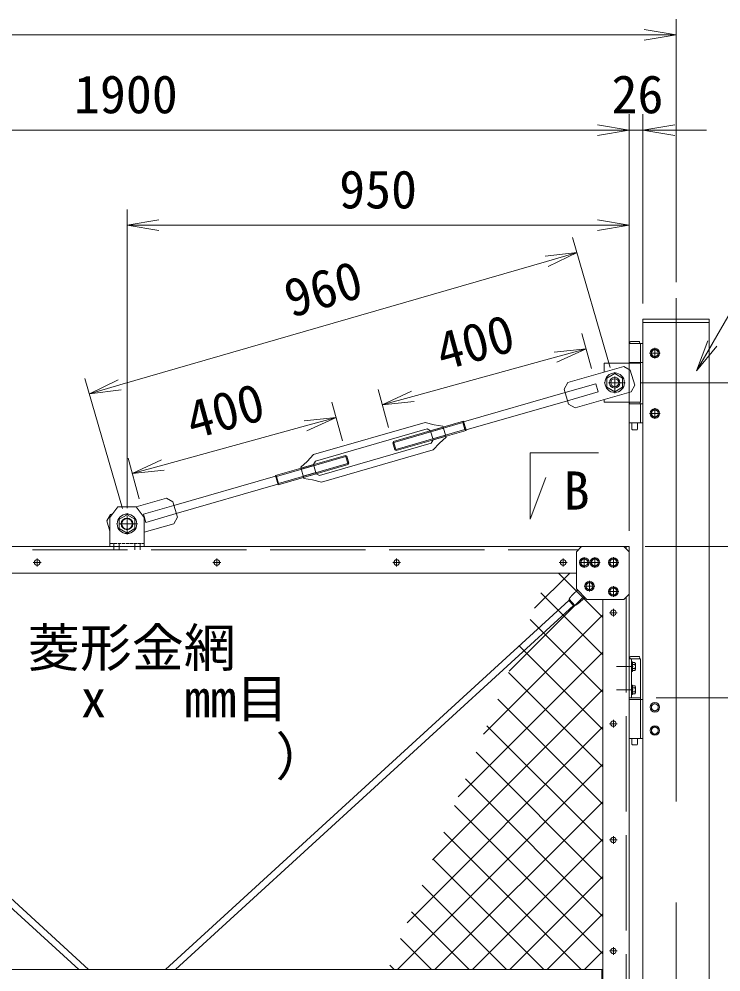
# Model space of a CAD drawing. Units: millimetres, scale not verified. Extents: x -6300 to 6300, y -4455 to 4455.
# Drawn here: x -1292 to 35, y 820 to 2623 of the extents above; entities that cross this region are included whole.
import ezdxf
from ezdxf.enums import TextEntityAlignment as Align

# ---------------------------------------------------------------- set-up
doc = ezdxf.new("R2010")
doc.units = ezdxf.units.MM
doc.header["$LTSCALE"] = 30
doc.linetypes.add('DASHED', pattern=[7.5, 6, -1.5])
doc.linetypes.add('USER1', pattern=[50.8, 31.75, -6.35, 6.35, -6.35])
for name, color, linetype, lineweight in [('0-0_D-STR1', 1, 'Continuous', 18), ('0-1_D-BMK', 2, 'USER1', 13), ('0-5_D-STR-DIM', 7, 'Continuous', 9), ('0-6_0', 7, 'Continuous', 9), ('0-7_D-STR3', 3, 'Continuous', 13), ('0-8_D-STR2', 7, 'Continuous', 9), ('0-9_D-STR-TXT', 7, 'Continuous', 9)]:
    doc.layers.add(name, color=color, linetype=linetype, lineweight=lineweight)
doc.styles.add('ＭＳ ゴシック', font='')
doc.styles.get('ＭＳ ゴシック').set_extended_font_data('MS Gothic')

# ---------------------------------------------------------------- blocks, each defined once
blk = doc.blocks.new('_Open')
at = {"layer": '0-6_0'}
blk.add_line((-30, 5), (0, 0), dxfattribs=at)
blk.add_lwpolyline([(-30, -5), (0, 0), (-30, 0)], dxfattribs=at)
blk = doc.blocks.new('U52')
at = {"layer": '0-1_D-BMK'}
for p, q in [((300, 0), (-300, 0)), ((0, -300), (0, 300))]:
    blk.add_line(p, q, dxfattribs=at)
at = {"layer": '0-7_D-STR3'}
blk.add_lwpolyline([(194.9, 112.5), (0, 225), (-194.9, 112.5), (-194.9, -112.5), (0, -225), (194.9, -112.5)], close=True, dxfattribs=at)
for radius in [270, 194.9]:
    blk.add_circle((0, 0), radius, dxfattribs=at)
blk = doc.blocks.new('U71')
at = {"layer": '0-7_D-STR3'}
blk.add_line((2700, -2400), (2100, -3000), dxfattribs=at)
blk.add_lwpolyline([(2700, -2400), (2700, -300), (2400, 0), (0, 0), (-300, -300), (-300, -2700), (0, -3000), (2100, -3000)], dxfattribs=at)
at = {"layer": '0-5_D-STR-DIM'}
for p in [(600, -900), (1650.1, -900), (2250.1, -900), (1956.2, -2243.8), (600, -2550)]:
    blk.add_blockref('U52', p, dxfattribs=at)
blk = doc.blocks.new('U74')
at = {"layer": '0-1_D-BMK'}
for p, q in [((721.6, -450), (-409.6, -450)), ((721.6, -1770), (-409.6, -1770))]:
    blk.add_line(p, q, dxfattribs=at)
at = {"layer": '0-7_D-STR3'}
for p, q in [((-630, 0), (0, 0)), ((-630, 0), (-630, -4530)), ((-75, 120), (-555, 120)), ((-555, 0), (-75, 0)), ((-135, 0), (-135, -2220)), ((0, 0), (0, -4530)), ((-348, -281.1), (-348, -618.9)), ((-315.6, -225), (-183, -225)), ((-315.6, -337.2), (-183, -337.2)), ((-183, -180), (-135, -180)), ((-183, -225), (-183, -675)), ((-135, -180), (-135, -720)), ((-315.6, -562.8), (-183, -562.8)), ((-315.6, -675), (-183, -675)), ((-348, -1601.1), (-348, -1938.9)), ((-315.6, -1545), (-183, -1545)), ((-183, -1500), (-135, -1500)), ((-183, -1545), (-183, -1995)), ((-135, -1500), (-135, -2040)), ((-315.6, -1657.2), (-183, -1657.2)), ((-315.6, -1882.8), (-183, -1882.8)), ((-315.6, -1995), (-183, -1995)), ((-1455, -2535), (-1650, -2647.2)), ((-1650, -2647.2), (-1650, -2872.8)), ((-1455, -2535), (-1260, -2647.2)), ((-1260, -2647.2), (-1260, -2872.8)), ((-780, -2310), (-630, -2310)), ((-630, -2220), (0, -2220)), ((-630, -2310), (0, -2310)), ((-1455, -2985), (-1650, -2872.8)), ((-1455, -2985), (-1260, -2872.8)), ((-1455, -3855), (-1650, -3967.2)), ((-1650, -4192.8), (-1650, -3967.2)), ((-1455, -4305), (-1650, -4192.8)), ((-1455, -3855), (-1260, -3967.2)), ((-1455, -4305), (-1260, -4192.8)), ((-1260, -4192.8), (-1260, -3967.2)), ((-780, -4530), (-630, -4530)), ((-630, -4530), (0, -4530)), ((-475.5, -4530), (-475.5, -4860)), ((-475.5, -4860), (-445.5, -4890)), ((-184.5, -4890), (-154.5, -4860)), ((-154.5, -4530), (-154.5, -4860)), ((-445.5, -4890), (-184.5, -4890))]:
    blk.add_line(p, q, dxfattribs=at)
for points in [[(-183, -180), (-183, -720), (-135, -720)], [(-183, -1500), (-183, -2040), (-135, -2040)]]:
    blk.add_lwpolyline(points, dxfattribs=at)
for centre, radius in [((-1455, -2760), 270), ((-1455, -2760), 195), ((-1455, -4080), 270), ((-1455, -4080), 195)]:
    blk.add_circle(centre, radius, dxfattribs=at)
for centre, radius, start, end in [((-537.5, 60), 62.5, 106.2602, 253.7398), ((-92.5, 60), 62.5, 286.2602, 73.7398), ((-283.2, -281.1), 64.8, 120, 240), ((-135.6, -450), 212.4, 147.93138, 212.06862), ((-283.2, -618.9), 64.8, 120, 240), ((-283.2, -1601.1), 64.8, 120, 240), ((-135.6, -1770), 212.4, 147.93138, 212.06862), ((-283.2, -1938.9), 64.8, 120, 240)]:
    blk.add_arc(centre, radius, start, end, dxfattribs=at)
blk = doc.blocks.new('U49')
at = {"layer": '0-1_D-BMK'}
for p, q in [((0, -600), (0, 600)), ((600, 0), (-600, 0))]:
    blk.add_line(p, q, dxfattribs=at)
at = {"layer": '0-7_D-STR3'}
blk.add_lwpolyline([(0, 519.6), (-450, 259.8), (-450, -259.8), (0, -519.6), (450, -259.8), (450, 259.8)], close=True, dxfattribs=at)
for radius in [555, 300]:
    blk.add_circle((0, 0), radius, dxfattribs=at)
blk = doc.blocks.new('U48')
at = {"layer": '0-1_D-BMK'}
for p, q in [((0, -600), (0, 600)), ((600, 0), (-600, 0))]:
    blk.add_line(p, q, dxfattribs=at)
at = {"layer": '0-7_D-STR3'}
blk.add_lwpolyline([(0, 519.6), (-450, 259.8), (-450, -259.8), (0, -519.6), (450, -259.8), (450, 259.8)], close=True, dxfattribs=at)
for radius in [555, 300, 225]:
    blk.add_circle((0, 0), radius, dxfattribs=at)
blk = doc.blocks.new('吊ブレース取付板')
at = {"layer": '0-1_D-BMK'}
for p, q in [((0, 1733.9), (0, 846.1)), ((-443.9, 1290), (443.9, 1290))]:
    blk.add_line(p, q, dxfattribs=at)
at = {"layer": '0-7_D-STR3'}
for p, q in [((-525, 2250), (-975, 1650)), ((-525, 2250), (525, 2250)), ((525, 2250), (975, 1650)), ((-975, 1650), (-975, 0)), ((975, 1650), (975, 0)), ((-975, 0), (975, 0))]:
    blk.add_line(p, q, dxfattribs=at)
at = {"layer": '0-7_D-STR3', "linetype": 'DASHED'}
for p, q in [((-975, 180), (975, 180)), ((-750, 180), (-750, 0)), ((-450, 180), (-450, 0)), ((450, 180), (450, 0)), ((750, 180), (750, 0))]:
    blk.add_line(p, q, dxfattribs=at)
at = {"layer": '0-7_D-STR3'}
blk.add_circle((0, 1290), 330, dxfattribs=at)

msp = doc.modelspace()

# ---------------------------------------------------------------- linework, layer by layer
at = {"layer": '0-0_D-STR1'}
for p, q in [((12.99, 2054.73), (-112.01, 2054.73)), ((12.99, 2048.73), (-112.01, 2048.73)), ((12.99, 2054.73), (12.99, 2048.73)), ((12.99, 2048.73), (12.99, -675.27)), ((-1948.01, 1624.73), (-228.01, 1624.73)), ((-148.01, 1624.73), (-138.01, 1624.73)), ((-138.01, 1624.73), (-138.01, 1614.73)), ((-1938.01, 1574.73), (-238.01, 1574.73)), ((-138.01, 1534.73), (-138.01, -35.27)), ((-188.01, 1524.73), (-188.01, -25.27)), ((-1988.01, 824.73), (-188.01, 824.73)), ((-190.01, 824.73), (-190.01, 674.73))]:
    msp.add_line(p, q, dxfattribs=at)
at = {"layer": '0-0_D-STR1', "linetype": 'DASHED'}
for p, q in [((-1113.01, 1624.73), (-1113.01, 1618.73)), ((-1103.01, 1624.73), (-1103.01, 1618.73)), ((-1073.01, 1624.73), (-1073.01, 1618.73)), ((-1063.01, 1624.73), (-1063.01, 1618.73)), ((-144.01, 1624.73), (-144.01, 1620.73)), ((-1942.01, 1618.73), (-234.01, 1618.73)), ((-144.01, 1528.73), (-144.01, -29.27))]:
    msp.add_line(p, q, dxfattribs=at)
at = {"layer": '0-0_D-STR1'}
for points in [[(-112.01, 2054.73), (-112.01, 2048.73), (12.99, 2048.73)], [(12.99, -675.27), (-112.01, -675.27), (-112.01, 2048.73)]]:
    msp.add_lwpolyline(points, dxfattribs=at)
at = {"layer": '0-1_D-BMK'}
for p, q in [((-49.51, 2094.73), (-49.51, -715.27)), ((-1265.45, 1594.73), (-1250.57, 1594.73)), ((-1258.01, 1602.17), (-1258.01, 1587.29)), ((-925.45, 1594.73), (-910.57, 1594.73)), ((-918.01, 1602.17), (-918.01, 1587.29)), ((-585.45, 1594.73), (-570.57, 1594.73)), ((-578.01, 1602.17), (-578.01, 1587.29)), ((-270.45, 1594.73), (-255.57, 1594.73)), ((-263.01, 1602.17), (-263.01, 1587.29)), ((-175.45, 1499.73), (-160.57, 1499.73)), ((-168.01, 1507.17), (-168.01, 1492.29)), ((-175.45, 1289.73), (-160.57, 1289.73)), ((-168.01, 1297.17), (-168.01, 1282.29)), ((-175.45, 1069.73), (-160.57, 1069.73)), ((-168.01, 1077.17), (-168.01, 1062.29)), ((-168.01, 867.17), (-168.01, 852.29)), ((-175.45, 859.73), (-160.57, 859.73))]:
    msp.add_line(p, q, dxfattribs=at)
at = {"layer": '0-5_D-STR-DIM'}
for p, q in [((-49.51, 2124.73), (-49.51, 2622.76)), ((-3989.51, 2592.76), (-109.51, 2592.76)), ((-138.01, 1654.73), (-138.01, 2442.77)), ((-138.01, 1654.73), (-138.01, 2442.77)), ((-112.01, 2084.73), (-112.01, 2442.77)), ((-1978.01, 2412.77), (-198.01, 2412.77)), ((-198.01, 2412.77), (-258.01, 2412.77)), ((-138.01, 2412.77), (-112.01, 2412.77)), ((-52.01, 2412.77), (7.99, 2412.77)), ((-1088.01, 1697.73), (-1088.01, 2262.77)), ((-138.01, 1654.73), (-138.01, 2262.77)), ((-1028.01, 2232.77), (-198.01, 2232.77)), ((-173.85, 1963.55), (-245.12, 2209.8)), ((-1101.64, 1930.66), (-294.41, 2164.3)), ((-209.32, 1961.72), (-227.54, 2028)), ((-547.39, 1908.95), (-277.44, 1983.16)), ((-1096.35, 1696.55), (-1167.62, 1942.8)), ((-115.51, 1934.73), (362.99, 1934.73)), ((-593.37, 1849.87), (-613.19, 1921.97)), ((-680.18, 1824.76), (-700.32, 1898.01)), ((-1020.18, 1778.96), (-750.22, 1853.18)), ((-1064.77, 1714.82), (-1085.99, 1791.98)), ((-108.01, 1624.73), (362.99, 1624.73)), ((-87.01, 1338.73), (362.99, 1338.73))]:
    msp.add_line(p, q, dxfattribs=at)
at = {"layer": '0-7_D-STR3'}
for p, q in [((-138.31, 2008.73), (-138.31, 1972.73)), ((-112.01, 2008.73), (-138.31, 2008.73)), ((-135.51, 2012.73), (-119.51, 2012.73)), ((-119.51, 2008.73), (-135.51, 2008.73)), ((-116.71, 2008.73), (-116.71, 1972.73)), ((-148.42, 1965.69), (-254.1, 1935.17)), ((-185.51, 1971.73), (-185.51, 1954.98)), ((-185.51, 1971.73), (-117.01, 1971.73)), ((-148.42, 1965.69), (-136.04, 1958.85)), ((-112.01, 1972.73), (-138.31, 1972.73)), ((-138.01, 1971.73), (-138.01, 1959.94)), ((-133.01, 1971.73), (-133.01, 1972.73)), ((-122.01, 1971.73), (-122.01, 1972.73)), ((-117.01, 1971.73), (-117.01, 1897.73)), ((-127.72, 1930.03), (-136.04, 1958.85)), ((-254.1, 1935.17), (-260.94, 1922.79)), ((-127.72, 1930.03), (-134.55, 1917.65)), ((-259.02, 1916.16), (-451.23, 1860.88)), ((-252.61, 1893.97), (-260.94, 1922.79)), ((-134.55, 1917.65), (-240.23, 1887.13)), ((-138.01, 1916.65), (-138.01, 1897.73)), ((-254.56, 1900.72), (-446.77, 1845.44)), ((-252.61, 1893.97), (-252.31, 1893.97)), ((-240.23, 1887.13), (-252.61, 1893.97)), ((-185.51, 1902.94), (-185.51, 1897.73)), ((-185.51, 1897.73), (-117.01, 1897.73)), ((-138.31, 1894.73), (-138.31, 1858.73)), ((-112.01, 1894.73), (-138.31, 1894.73)), ((-116.71, 1894.73), (-116.71, 1858.73)), ((-735.13, 1798.7), (-523.76, 1859.74)), ((-452.63, 1859.28), (-585.42, 1820.95)), ((-451.51, 1861.87), (-583.93, 1823.63)), ((-452.63, 1859.28), (-451.51, 1861.87)), ((-452.63, 1859.28), (-448.84, 1846.16)), ((-451.51, 1861.87), (-446.52, 1844.57)), ((-451.23, 1860.88), (-446.76, 1845.41)), ((-112.01, 1858.73), (-138.31, 1858.73)), ((-132.86, 1846.73), (-132.86, 1858.73)), ((-122.16, 1846.73), (-122.16, 1858.73)), ((-731.52, 1786.21), (-520.15, 1847.25)), ((-448.84, 1846.16), (-581.63, 1807.82)), ((-446.52, 1844.57), (-578.94, 1806.34)), ((-513.96, 1843.83), (-520.15, 1847.25)), ((-489.95, 1850.77), (-513.96, 1843.83)), ((-513.96, 1843.83), (-508.97, 1826.54)), ((-489.34, 1848.68), (-513.36, 1841.75)), ((-490.5, 1852.69), (-484.4, 1831.55)), ((-448.84, 1846.16), (-446.52, 1844.57)), ((-132.86, 1846.73), (-131.86, 1845.73)), ((-123.16, 1845.73), (-131.86, 1845.73)), ((-578.94, 1806.34), (-583.93, 1823.63)), ((-508.97, 1826.54), (-512.39, 1820.35)), ((-485.55, 1835.56), (-509.57, 1828.62)), ((-484.95, 1833.48), (-508.97, 1826.54)), ((-723.75, 1759.31), (-512.39, 1820.35)), ((-720.14, 1746.82), (-508.78, 1807.86)), ((-674.91, 1797.34), (-807.33, 1759.1)), ((-672.22, 1795.85), (-805.01, 1757.51)), ((-734.94, 1780.02), (-731.52, 1786.21)), ((-674.91, 1797.34), (-669.91, 1780.04)), ((-669.91, 1780.04), (-802.33, 1741.8)), ((-668.44, 1782.73), (-801.22, 1744.39)), ((-759.51, 1775.01), (-753.41, 1753.87)), ((-758.95, 1773.09), (-734.94, 1780.02)), ((-758.35, 1771), (-734.33, 1777.94)), ((-734.94, 1780.02), (-729.94, 1762.73)), ((-999.19, 1702.62), (-807.04, 1758.11)), ((-807.33, 1759.1), (-802.33, 1741.8)), ((-805.01, 1757.51), (-807.33, 1759.1)), ((-805.01, 1757.51), (-801.22, 1744.39)), ((-754.56, 1757.88), (-730.54, 1764.82)), ((-753.96, 1755.79), (-729.94, 1762.73)), ((-729.94, 1762.73), (-723.75, 1759.31)), ((-994.73, 1687.18), (-802.58, 1742.67)), ((-801.22, 1744.39), (-802.33, 1741.8)), ((-1070.45, 1699.7), (-1013.5, 1716.14)), ((-1013.5, 1716.14), (-1001.12, 1709.31)), ((-992.8, 1680.49), (-1001.12, 1709.31)), ((-1119.19, 1685.63), (-1126.02, 1673.24)), ((-1115.26, 1686.76), (-1119.19, 1685.63)), ((-999.63, 1668.11), (-992.8, 1680.49)), ((-992.8, 1680.49), (-992.5, 1680.49)), ((-1120.51, 1654.15), (-1126.02, 1673.24)), ((-1055.51, 1651.97), (-999.63, 1668.11)), ((-235.75, 1542.48), (-244.11, 1534.85)), ((-1924.03, 1522.7), (-1160.63, 824.73)), ((-251.98, 1522.7), (-1015.38, 824.73)), ((-251.98, 1522.7), (-243.41, 1513.33)), ((-251.49, 1525.13), (-240.94, 1513.6)), ((-221.6, 1528.33), (-230.61, 1520.09)), ((-1932.6, 1513.33), (-1179.45, 824.73)), ((-243.41, 1513.33), (-996.56, 824.73))]:
    msp.add_line(p, q, dxfattribs=at)
at = {"layer": '0-7_D-STR3', "linetype": 'DASHED'}
msp.add_line((-123.16, 1845.73), (-122.16, 1846.73), dxfattribs=at)
for points in [[(-254.56, 1900.72), (-196.9, 1917.3), (-201.36, 1932.74), (-259.02, 1916.16)], [(-999.19, 1702.62), (-1056.84, 1685.97), (-1052.38, 1670.53), (-994.73, 1687.18)]]:
    msp.add_lwpolyline(points, dxfattribs=at)
at = {"layer": '0-7_D-STR3'}
msp.add_lwpolyline([(-117.51, 1897.73), (-137.51, 1897.73), (-137.51, 1894.73), (-117.51, 1894.73)], close=True, dxfattribs=at)
for points in [[(-490.5, 1852.69), (-506.85, 1855.25), (-523.76, 1859.74)], [(-578.94, 1806.34), (-581.63, 1807.82), (-585.42, 1820.95), (-583.93, 1823.63)], [(-484.4, 1831.55), (-496.87, 1820.67), (-508.78, 1807.86)], [(-759.51, 1775.01), (-747.04, 1785.89), (-735.13, 1798.7)], [(-674.91, 1797.34), (-672.22, 1795.85), (-668.44, 1782.73), (-669.91, 1780.04)], [(-753.41, 1753.87), (-737.05, 1751.31), (-720.14, 1746.82)], [(-247.62, 1531.07), (-247.45, 1531.26), (-247.29, 1531.44), (-247.12, 1531.63), (-246.96, 1531.81), (-246.79, 1531.99), (-246.63, 1532.18), (-246.46, 1532.36), (-246.3, 1532.54), (-246.13, 1532.72), (-245.97, 1532.9), (-245.8, 1533.08), (-245.63, 1533.26), (-245.47, 1533.44), (-245.3, 1533.62), (-245.13, 1533.8), (-244.96, 1533.97), (-244.79, 1534.15), (-244.62, 1534.32), (-244.45, 1534.5), (-244.28, 1534.67), (-244.11, 1534.85)], [(-251.98, 1522.7), (-251.93, 1522.95), (-251.89, 1523.19), (-251.85, 1523.43), (-251.8, 1523.68), (-251.76, 1523.92), (-251.71, 1524.16), (-251.66, 1524.4), (-251.61, 1524.64), (-251.55, 1524.88), (-251.49, 1525.12), (-251.42, 1525.36), (-251.35, 1525.59), (-251.27, 1525.82), (-251.18, 1526.05), (-251.09, 1526.27), (-250.99, 1526.49), (-250.88, 1526.71), (-250.77, 1526.93), (-250.66, 1527.14), (-250.53, 1527.35), (-250.4, 1527.56), (-250.27, 1527.77), (-250.14, 1527.98), (-250, 1528.18), (-249.85, 1528.38), (-249.7, 1528.58), (-249.55, 1528.78), (-249.4, 1528.98), (-249.24, 1529.17), (-249.09, 1529.37), (-248.93, 1529.56), (-248.76, 1529.75), (-248.6, 1529.94), (-248.44, 1530.13), (-248.27, 1530.32), (-248.11, 1530.51), (-247.94, 1530.7), (-247.78, 1530.88), (-247.62, 1531.07)], [(-243.41, 1513.33), (-243.16, 1513.35), (-242.92, 1513.38), (-242.67, 1513.4), (-242.42, 1513.42), (-242.18, 1513.44), (-241.93, 1513.47), (-241.69, 1513.49), (-241.44, 1513.53), (-241.2, 1513.56), (-240.96, 1513.6), (-240.72, 1513.65), (-240.48, 1513.7), (-240.24, 1513.76), (-240.01, 1513.82), (-239.78, 1513.9), (-239.55, 1513.98), (-239.32, 1514.06), (-239.09, 1514.15), (-238.87, 1514.25), (-238.65, 1514.36), (-238.43, 1514.46), (-238.21, 1514.58), (-237.99, 1514.69), (-237.78, 1514.82), (-237.56, 1514.94), (-237.35, 1515.07), (-237.14, 1515.2), (-236.93, 1515.34), (-236.72, 1515.48), (-236.51, 1515.62), (-236.31, 1515.76), (-236.1, 1515.9), (-235.9, 1516.05), (-235.69, 1516.19), (-235.49, 1516.34), (-235.29, 1516.49), (-235.09, 1516.63), (-234.89, 1516.78), (-234.69, 1516.93)], [(-234.69, 1516.93), (-234.49, 1517.08), (-234.29, 1517.22), (-234.09, 1517.37), (-233.89, 1517.52), (-233.69, 1517.67), (-233.49, 1517.81), (-233.3, 1517.96), (-233.1, 1518.11), (-232.91, 1518.26), (-232.71, 1518.41), (-232.52, 1518.56), (-232.33, 1518.71), (-232.13, 1518.86), (-231.94, 1519.01), (-231.75, 1519.16), (-231.56, 1519.31), (-231.37, 1519.47), (-231.18, 1519.62), (-230.99, 1519.77), (-230.8, 1519.93), (-230.61, 1520.09)]]:
    msp.add_lwpolyline(points, dxfattribs=at)
for centre in [(-1258.01, 1594.73), (-918.01, 1594.73), (-578.01, 1594.73), (-263.01, 1594.73), (-168.01, 1499.73), (-168.01, 1289.73), (-168.01, 1069.73), (-168.01, 859.73)]:
    msp.add_circle(centre, 5.25, dxfattribs=at)
for centre, start, end in [((-134.92, 2010.73), 106.2602, 253.7398), ((-120.09, 2010.73), 286.2602, 73.7398)]:
    msp.add_arc(centre, 2.08, start, end, dxfattribs=at)
at = {"layer": '0-8_D-STR2'}
for p, q in [((-317.13, 1508.06), (-250.45, 1574.73)), ((-188.01, 1490.9), (-271.84, 1574.73)), ((-188.01, 1420.19), (-305.22, 1537.4)), ((-365.37, 1389.1), (-223.87, 1530.6)), ((-413.62, 1270.15), (-188.01, 1495.76)), ((-188.01, 1349.48), (-325.63, 1487.1)), ((-461.86, 1151.19), (-188.01, 1425.05)), ((-188.01, 1278.76), (-346.03, 1436.79)), ((-188.01, 1208.05), (-366.43, 1386.48)), ((-510.1, 1032.24), (-188.01, 1354.33)), ((-188.01, 1137.34), (-386.84, 1336.17)), ((-558.35, 913.28), (-188.01, 1283.62)), ((-188.01, 1066.63), (-407.24, 1285.87)), ((-188.01, 995.92), (-427.64, 1235.56)), ((-576.19, 824.73), (-188.01, 1212.91)), ((-188.01, 925.21), (-448.05, 1185.25)), ((-505.47, 824.73), (-188.01, 1142.2)), ((-188.01, 854.5), (-468.45, 1134.94)), ((-228.95, 824.73), (-488.85, 1084.64)), ((-434.76, 824.73), (-188.01, 1071.49)), ((-299.66, 824.73), (-509.26, 1034.33)), ((-364.05, 824.73), (-188.01, 1000.78)), ((-370.37, 824.73), (-529.66, 984.02)), ((-441.08, 824.73), (-550.06, 933.71)), ((-293.34, 824.73), (-188.01, 930.07)), ((-511.79, 824.73), (-570.46, 883.41)), ((-222.63, 824.73), (-188.01, 859.36)), ((-582.5, 824.73), (-590.87, 833.1))]:
    msp.add_line(p, q, dxfattribs=at)
at = {"layer": '0-9_D-STR-TXT'}
for p, q in [((-325.47, 1676.69), (-325.47, 1802.02)), ((-196, 1802.02), (-325.47, 1802.02)), ((-325.47, 1676.69), (-295.76, 1755.28))]:
    msp.add_line(p, q, dxfattribs=at)
msp.add_lwpolyline([(1171.06, 2312.59), (194.47, 2312.59), (-9.77, 1958.94)], dxfattribs=at)

# ---------------------------------------------------------------- block references
at = {"layer": '0-5_D-STR-DIM'}
for name, p, xscale, yscale in [('_Open', (-49.51, 2592.76), 2, 2), ('_Open', (-138.01, 2412.77), 2, 2), ('_Open', (-138.01, 2412.77), 2, 2), ('_Open', (-138.01, 2232.77), 2, 2), ('U52', (-89.51, 1990.73), -0.03333333, 0.03333333), ('U48', (-165.51, 1934.73), 0.03333333, 0.03333333), ('U52', (-89.51, 1876.73), -0.03333333, 0.03333333), ('U49', (-1088.01, 1667.73), 0.03333333, 0.03333333), ('U71', (-148.01, 1624.73), -0.03333333, 0.03333333), ('U74', (-138.01, 1412.73), -0.03333333, 0.03333333)]:
    msp.add_blockref(name, p, dxfattribs=dict(at, xscale=xscale, yscale=yscale))
at = {"layer": '0-5_D-STR-DIM', "xscale": 2, "yscale": 2}
for p, rotation in [((-112.01, 2412.77), 180), ((-1088.01, 2232.77), 180), ((-236.78, 2180.98), 16.14208), ((-219.58, 1999.07), 15.37266), ((-1159.28, 1913.98), 196.14208), ((-605.24, 1893.04), 195.37266), ((-692.37, 1869.09), 15.37266), ((-1078.04, 1763.05), 195.37266)]:
    msp.add_blockref('_Open', p, dxfattribs=dict(at, rotation=rotation))
at = {"layer": '0-6_0', "xscale": 0.03333333, "yscale": 0.03333333}
msp.add_blockref('吊ブレース取付板', (-1088.01, 1624.73), dxfattribs=at)
at = {"layer": '0-9_D-STR-TXT', "xscale": 2, "yscale": 2, "rotation": 239.9931}
msp.add_blockref('_Open', (-10.77, 1957.21), dxfattribs=at)

# ---------------------------------------------------------------- texts
at = {"layer": '0-5_D-STR-DIM', "style": 'ＭＳ ゴシック'}
for s, p in [('1900', (-1188.36, 2422.89)), ('26', (-171.5, 2422.89)), ('950', (-686.69, 2242.89))]:
    msp.add_text(s, height=72.14, dxfattribs=at).set_placement(p, align=Align.BOTTOM_LEFT)
for s, rotation, p in [('960', 16.142, (-771.62, 2036.71)), ('400', 15.373, (-485.24, 1936.53)), ('400', 15.373, (-958.03, 1806.54))]:
    msp.add_text(s, height=72.14, rotation=rotation, dxfattribs=at).set_placement(p, align=Align.BOTTOM_LEFT)
at = {"layer": '0-9_D-STR-TXT', "style": 'ＭＳ ゴシック'}
for s, p in [('B', (-262.06, 1673.11)), ('菱形金網', (-1275.78, 1375.92)), ('φ   x   mm目', (-1397.61, 1279.9)), ('（\u3000\u3000   \u3000\u3000）', (-1446.34, 1170.25))]:
    msp.add_text(s, height=72.14, dxfattribs=at).set_placement(p, align=Align.BOTTOM_LEFT)

doc.saveas('drawing.dxf')
